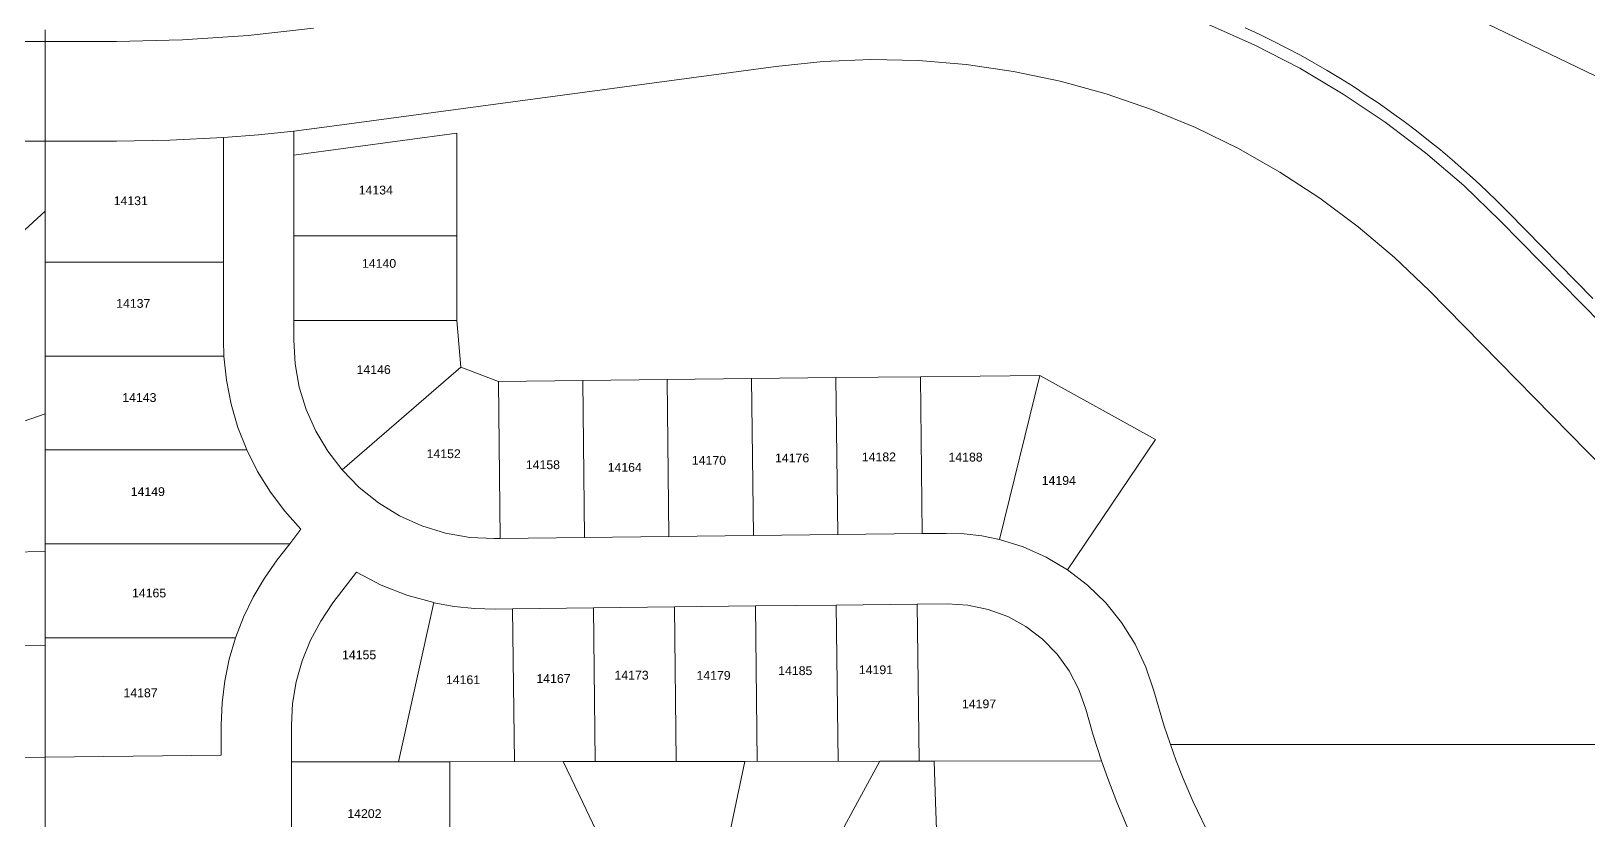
# Model space of a CAD drawing. Header units: feet. Extents: x 865220 to 2866543, y -2240498 to 973965.
# Drawn here: x 2859631 to 2860959, y 964678 to 965351 of the extents above; entities that cross this region are included whole.
import ezdxf
from ezdxf.enums import TextEntityAlignment as Align

# ---------------------------------------------------------------- set-up
doc = ezdxf.new("R2010")
doc.units = ezdxf.units.FT
doc.header["$LTSCALE"] = 0.015
doc.header["$MEASUREMENT"] = 0
doc.layers.add('Dakota County Addresses', color=7, linetype='Continuous')
doc.layers.add('Dakota County Parcels', color=7, linetype='Continuous')
doc.styles.add('Dimensions 100', font='arial.ttf')

# ---------------------------------------------------------------- blocks, each defined once
blk = doc.blocks.new('ACMAP_ANN_TEMPLATE_Dakota County Addresses')
at = {"layer": 'Dakota County Addresses', "style": 'Dimensions 100'}
blk.add_attdef('DakotaCountyAddress', text='', height=50, dxfattribs=at).set_placement((0, 0), align=Align.CENTER)

msp = doc.modelspace()

# ---------------------------------------------------------------- linework, layer by layer
at = {"layer": 'Dakota County Parcels', "lineweight": 5, "ltscale": 100}
for p, q in [((2860688.1, 965445.8), (2861061, 965266.1)), ((2859604.9, 965341.8), (2859642.9, 965341.8)), ((2859703.8, 965341.8), (2859642.9, 965341.8)), ((2860265.9, 965320.5), (2859883.1, 965268.9)), ((2859794.9, 965153.7), (2859794.9, 965259.9)), ((2859883.1, 965268.9), (2859854.9, 965265.4)), ((2859854.9, 965244.9), (2859854.9, 965265.3)), ((2859993.9, 965263.6), (2859854.9, 965244.9)), ((2859993.9, 965176.1), (2859993.9, 965263.6)), ((2859642.9, 965256.8), (2859605.1, 965256.8)), ((2859642.9, 965153.7), (2859642.9, 965256.8)), ((2859854.9, 965176.1), (2859854.9, 965244.9)), ((2860962.7, 965122.7), (2860890.7, 965196)), ((2860883.6, 965189), (2861136.8, 964931.1)), ((2859854.9, 965104.1), (2859854.9, 965176.1)), ((2859993.9, 965176.1), (2859854.9, 965176.1)), ((2859854.9, 965176.1), (2859854.9, 965176.1)), ((2859993.9, 965104.1), (2859993.9, 965176.1)), ((2859642.9, 965073.7), (2859642.9, 965153.7)), ((2859794.9, 965087.1), (2859794.9, 965153.7)), ((2860822.9, 965129.5), (2861090.8, 964856.5)), ((2859993.9, 965104.1), (2859854.9, 965104.1)), ((2859854.9, 965104.1), (2859854.9, 965104.1)), ((2859854.9, 965087.1), (2859854.9, 965104.1)), ((2859997.4, 965064.2), (2859993.9, 965104.1)), ((2859794.9, 965087.1), (2859795.3, 965073.7)), ((2859642.9, 964993.7), (2859642.9, 965073.7)), ((2859997.4, 965064.2), (2859896, 964976.6)), ((2860029.3, 965052.1), (2859997.4, 965064.2)), ((2860101.3, 965052.9), (2860029.3, 965052.1)), ((2860029.3, 965052.1), (2860030.8, 964918.2)), ((2860173.2, 965053.7), (2860101.3, 965052.9)), ((2860101.3, 965052.9), (2860102.8, 964919)), ((2860245.2, 965054.5), (2860173.2, 965053.7)), ((2860173.2, 965053.7), (2860174.8, 964919.8)), ((2860317.2, 965055.3), (2860245.2, 965054.5)), ((2860245.2, 965054.5), (2860246.8, 964920.7)), ((2860389.2, 965056.1), (2860317.2, 965055.3)), ((2860317.2, 965055.3), (2860318.8, 964921.5)), ((2860490.9, 965057.2), (2860389.2, 965056.1)), ((2860389.2, 965056.1), (2860390.8, 964922.4)), ((2860490.9, 965057.2), (2860456.5, 964917.4)), ((2860589.6, 965002.6), (2860490.9, 965057.2)), ((2859642.9, 964913.7), (2859642.9, 964993.7)), ((2860514.6, 964891.6), (2860589.6, 965002.6)), ((2859642.9, 964913.7), (2859642.9, 964833.7)), ((2859851.4, 964913.7), (2859840.8, 964899.9)), ((2859851.4, 964913.7), (2859861, 964926.2)), ((2860030.8, 964918.2), (2860025.8, 964918.1)), ((2860102.8, 964919), (2860030.8, 964918.2)), ((2860174.8, 964919.8), (2860102.8, 964919)), ((2860246.8, 964920.7), (2860174.8, 964919.8)), ((2860318.8, 964921.5), (2860246.8, 964920.7)), ((2860390.8, 964922.4), (2860318.8, 964921.5)), ((2860411.2, 964922.6), (2860390.8, 964922.4)), ((2859908.4, 964889.4), (2859888.3, 964863.3)), ((2859944.1, 964727.9), (2859974.2, 964863.6)), ((2860248.5, 964860.7), (2860179.5, 964859.9)), ((2860317.5, 964861.5), (2860248.5, 964860.7)), ((2860248.5, 964860.7), (2860250, 964728.3)), ((2860386.5, 964862.3), (2860317.5, 964861.5)), ((2860317.5, 964861.5), (2860319, 964728.3)), ((2860411.9, 964862.6), (2860386.5, 964862.3)), ((2860386.5, 964862.3), (2860388, 964728.4)), ((2860110.5, 964859.1), (2860041.5, 964858.3)), ((2860041.5, 964858.3), (2860043, 964728)), ((2860179.5, 964859.9), (2860110.5, 964859.1)), ((2860110.5, 964859.1), (2860112, 964728.1)), ((2860179.5, 964859.9), (2860181, 964728.2)), ((2859642.9, 964833.7), (2859642.9, 964732)), ((2859642.9, 964833.7), (2859805.3, 964833.7)), ((2859642.9, 964827), (2859503.1, 964825.3)), ((2859792.9, 964759.1), (2859792.9, 964733.7)), ((2859852.9, 964759.1), (2859852.9, 964727.8)), ((2860602.2, 964742.7), (2861229.9, 964742.5)), ((2859503.1, 964730.3), (2859642.9, 964732)), ((2859792.9, 964733.7), (2859642.9, 964732)), ((2859852.9, 964727.8), (2859944.1, 964727.9)), ((2859944.1, 964727.9), (2859987.9, 964728)), ((2859987.9, 964728), (2860084.6, 964728.1)), ((2860084.6, 964728.1), (2860239.5, 964728.3)), ((2860239.5, 964728.3), (2860354.6, 964728.4)), ((2860354.6, 964728.4), (2860401, 964728.4)), ((2860543.6, 964728.6), (2860401, 964728.4))]:
    msp.add_line(p, q, dxfattribs=at)
for points in [[(2860254.5, 965404.7), (2860297.3, 965409.2), (2860340.4, 965411.2), (2860383.5, 965410.8), (2860426.5, 965407.8), (2860469.2, 965402.3), (2860511.6, 965394.4), (2860553.4, 965384), (2860594.5, 965371.2), (2860634.9, 965356.1), (2860674.3, 965338.6), (2860712.6, 965318.9), (2860749.7, 965297), (2860785.4, 965272.9), (2860819.8, 965246.9), (2860852.5, 965218.9), (2860883.6, 965189)], [(2859642.9, 965341.8), (2859642.9, 965341.8), (2859642.9, 965351.8)], [(2859703.8, 965341.8), (2859759.9, 965343.1), (2859816, 965346.8), (2859871.8, 965353.1)], [(2860890.7, 965196), (2860881.4, 965205.3), (2860872, 965214.4), (2860862.4, 965223.4), (2860852.6, 965232.2), (2860842.7, 965240.8), (2860832.7, 965249.3), (2860822.5, 965257.5), (2860812.1, 965265.6), (2860801.7, 965273.5), (2860791, 965281.3), (2860780.3, 965288.8), (2860769.4, 965296.1), (2860758.4, 965303.3), (2860747.3, 965310.3), (2860736, 965317), (2860724.6, 965323.6), (2860713.2, 965330), (2860701.6, 965336.2), (2860689.9, 965342.1), (2860678.1, 965347.9), (2860666.2, 965353.4)], [(2859642.9, 965341.8), (2859642.9, 965256.8)], [(2860822.9, 965129.5), (2860793.5, 965157.6), (2860762.4, 965183.9), (2860729.8, 965208.2), (2860695.7, 965230.4), (2860660.3, 965250.5), (2860623.7, 965268.4), (2860586.1, 965283.9), (2860547.6, 965297.1), (2860508.4, 965307.9), (2860468.5, 965316.3), (2860428.3, 965322.1), (2860387.7, 965325.5), (2860347, 965326.3), (2860306.3, 965324.7), (2860265.9, 965320.5)], [(2859703.8, 965256.8), (2859749.3, 965257.6), (2859794.9, 965259.9)], [(2859794.9, 965259.9), (2859824.9, 965262.3), (2859854.9, 965265.3)], [(2859642.9, 965256.8), (2859642.9, 965256.8)], [(2859642.9, 965256.8), (2859656.1, 965256.8), (2859703.8, 965256.8)], [(2859642.9, 965197.1), (2859573.6, 965133.8), (2859461.1, 965031)], [(2859642.9, 965153.7), (2859692.9, 965153.7), (2859794.9, 965153.7)], [(2859854.9, 965087.1), (2859856.1, 965067.1), (2859859.6, 965047.3), (2859865.5, 965028.2), (2859873.6, 965009.8), (2859883.8, 964992.6), (2859896, 964976.6)], [(2859642.9, 965073.7), (2859672.9, 965073.7), (2859795.3, 965073.7)], [(2859795.3, 965073.7), (2859797.4, 965053.1), (2859801.4, 965032.8), (2859807.2, 965012.9), (2859814.8, 964993.7)], [(2859642.9, 965024.4), (2859604.1, 965011.2), (2859494.6, 964974.2)], [(2859642.9, 964993.7), (2859677.9, 964993.7), (2859814.8, 964993.7)], [(2859814.8, 964993.7), (2859824, 964975.3), (2859834.9, 964957.8), (2859847.2, 964941.4), (2859861, 964926.2)], [(2859896, 964976.6), (2859910.6, 964961.6), (2859927.1, 964948.6), (2859945, 964937.6), (2859964.1, 964929), (2859984.2, 964922.8), (2860004.9, 964919.2), (2860025.8, 964918.1)], [(2859642.9, 964913.7), (2859642.9, 964913.7), (2859851.4, 964913.7)], [(2860456.5, 964917.4), (2860441.6, 964920.4), (2860426.4, 964922.1), (2860411.2, 964922.6)], [(2860514.6, 964891.6), (2860496.3, 964902.4), (2860476.9, 964911.1), (2860456.5, 964917.4)], [(2859642.9, 964907), (2859612.9, 964906.6), (2859503.1, 964905.3)], [(2859840.8, 964899.9), (2859829.9, 964884.5), (2859820.3, 964868.3), (2859812.1, 964851.3), (2859805.3, 964833.7)], [(2859908.4, 964889.4), (2859929.4, 964878.5), (2859951.4, 964869.9), (2859974.2, 964863.6)], [(2860588.1, 964788.3), (2860581.3, 964808.7), (2860572.2, 964828.3), (2860560.7, 964846.6), (2860547.2, 964863.4), (2860531.7, 964878.4), (2860514.6, 964891.6)], [(2859888.3, 964863.3), (2859877.8, 964847.9), (2859869, 964831.5), (2859862, 964814.1), (2859857, 964796.2), (2859853.9, 964777.7), (2859852.9, 964759.1)], [(2859974.2, 964863.5), (2859991.5, 964860.4), (2860009, 964858.6), (2860026.5, 964858.1)], [(2860530.2, 964772.8), (2860524.3, 964789.6), (2860516.1, 964805.3), (2860505.7, 964819.7), (2860493.3, 964832.4), (2860479.1, 964843.1), (2860463.6, 964851.7), (2860446.9, 964857.8), (2860429.6, 964861.5), (2860411.9, 964862.6)], [(2860041.5, 964858.3), (2860026.5, 964858.1), (2860026.5, 964858.1)], [(2859805.3, 964833.7), (2859799.9, 964815.5), (2859796, 964796.9), (2859793.7, 964778.1), (2859792.9, 964759.1)], [(2860588.1, 964788.3), (2860597, 964758.2), (2860607.3, 964728.7), (2860613.2, 964713.7), (2860621.8, 964693.7), (2860636.8, 964662.6), (2860653.6, 964632.4), (2860672, 964603.1), (2860692, 964575), (2860713.5, 964548)], [(2860530.2, 964772.8), (2860536.5, 964750.6), (2860543.6, 964728.6), (2860548.9, 964713.6), (2860556.6, 964693.6), (2860565.5, 964672.5), (2860575.1, 964651.8)], [(2859642.9, 964732), (2859642.9, 964727.6), (2859642.9, 964692.6), (2859642.9, 964672)], [(2859852.9, 964727.8), (2859852.9, 964692.8), (2859852.9, 964632.9)], [(2859987.9, 964728), (2859987.9, 964693), (2859987.9, 964632.9)], [(2860084.6, 964728.1), (2860101.3, 964693.1), (2860161.1, 964567.8)], [(2860239.5, 964728.3), (2860232.1, 964693.2), (2860206.7, 964572.9)], [(2860354.6, 964728.4), (2860335.6, 964693.4), (2860260.3, 964554.4)], [(2860405, 964616), (2860402.2, 964693.4), (2860401, 964728.4)]]:
    msp.add_lwpolyline(points, dxfattribs=at)

# ---------------------------------------------------------------- block references
at = {"layer": 'Dakota County Addresses', "lineweight": 5, "ltscale": 100, "xscale": 0.15, "yscale": 0.15, "zscale": 0.15}
for p, values in [((2859924.8, 965211.4), {'DakotaCountyAddress': '14134'}), ((2859715.9, 965202.3), {'DakotaCountyAddress': '14131'}), ((2859927.6, 965148.9), {'DakotaCountyAddress': '14140'}), ((2859718, 965114.8), {'DakotaCountyAddress': '14137'}), ((2859923, 965058.4), {'DakotaCountyAddress': '14146'}), ((2859723.2, 965034.6), {'DakotaCountyAddress': '14143'}), ((2859982.7, 964986.7), {'DakotaCountyAddress': '14152'}), ((2860067.3, 964977.3), {'DakotaCountyAddress': '14158'}), ((2860137.1, 964975.1), {'DakotaCountyAddress': '14164'}), ((2860208.9, 964981.1), {'DakotaCountyAddress': '14170'}), ((2860279.8, 964983.1), {'DakotaCountyAddress': '14176'}), ((2860353.8, 964984), {'DakotaCountyAddress': '14182'}), ((2860427.7, 964983.8), {'DakotaCountyAddress': '14188'}), ((2860507.2, 964963.9), {'DakotaCountyAddress': '14194'}), ((2859730.4, 964954.4), {'DakotaCountyAddress': '14149'}), ((2859731.5, 964868), {'DakotaCountyAddress': '14165'}), ((2859910.6, 964815.3), {'DakotaCountyAddress': '14155'}), ((2860282.5, 964801.8), {'DakotaCountyAddress': '14185'}), ((2860351.3, 964802.6), {'DakotaCountyAddress': '14191'}), ((2859999.2, 964794.1), {'DakotaCountyAddress': '14161'}), ((2860076.3, 964795.1), {'DakotaCountyAddress': '14167'}), ((2860142.9, 964798), {'DakotaCountyAddress': '14173'}), ((2860212.8, 964797.8), {'DakotaCountyAddress': '14179'}), ((2859724.2, 964782.9), {'DakotaCountyAddress': '14187'}), ((2860439.2, 964773.5), {'DakotaCountyAddress': '14197'}), ((2859915.1, 964680), {'DakotaCountyAddress': '14202'})]:
    msp.add_blockref('ACMAP_ANN_TEMPLATE_Dakota County Addresses', p, dxfattribs=at).add_auto_attribs(values)

doc.saveas('drawing.dxf')
